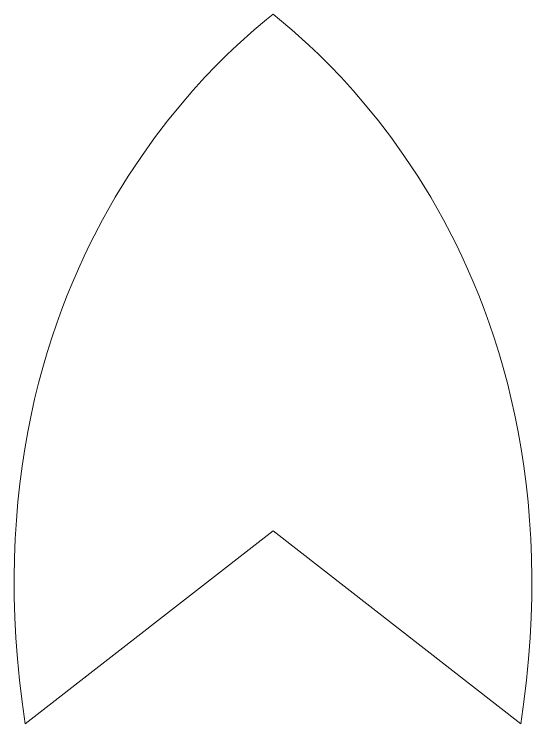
# Model space of a CAD drawing. Header units: millimetres. Extents: x -167 to 167, y -425 to 425.
# Drawn here: x -4.37 to 4.37, y 269.7 to 281.69 of the extents above; entities that cross this region are included whole.
import ezdxf

# ---------------------------------------------------------------- set-up
doc = ezdxf.new("R2010")
doc.units = ezdxf.units.MM
doc.header["$MEASUREMENT"] = 0
doc.layers.add('Layer 1', color=18, linetype='Continuous', true_color=0x000000)

msp = doc.modelspace()

# ---------------------------------------------------------------- linework, layer by layer
at = {"layer": 'Layer 1', "color": 250, "lineweight": 9, "true_color": 0x333333}
msp.add_open_spline([(-4.241, 270.075), (-4.241, 270.075), (-4.284, 270.441), (-4.284, 270.441), (-4.284, 270.441), (-4.319, 270.8), (-4.319, 270.8), (-4.319, 270.8), (-4.345, 271.153), (-4.345, 271.153), (-4.345, 271.153), (-4.363, 271.5), (-4.363, 271.5), (-4.363, 271.5), (-4.373, 271.841), (-4.373, 271.841), (-4.373, 271.841), (-4.375, 272.176), (-4.375, 272.176), (-4.375, 272.176), (-4.37, 272.504), (-4.37, 272.504), (-4.37, 272.504), (-4.357, 272.826), (-4.357, 272.826), (-4.357, 272.826), (-4.338, 273.143), (-4.338, 273.143), (-4.338, 273.143), (-4.311, 273.453), (-4.311, 273.453), (-4.311, 273.453), (-4.279, 273.757), (-4.279, 273.757), (-4.279, 273.757), (-4.24, 274.055), (-4.24, 274.055), (-4.24, 274.055), (-4.196, 274.347), (-4.196, 274.347), (-4.196, 274.347), (-4.145, 274.633), (-4.145, 274.633), (-4.145, 274.633), (-4.089, 274.913), (-4.089, 274.913), (-4.089, 274.913), (-4.029, 275.187), (-4.029, 275.187), (-4.029, 275.187), (-3.963, 275.455), (-3.963, 275.455), (-3.963, 275.455), (-3.892, 275.717), (-3.892, 275.717), (-3.892, 275.717), (-3.817, 275.973), (-3.817, 275.973), (-3.817, 275.973), (-3.738, 276.223), (-3.738, 276.223), (-3.738, 276.223), (-3.655, 276.468), (-3.655, 276.468), (-3.655, 276.468), (-3.568, 276.706), (-3.568, 276.706), (-3.568, 276.706), (-3.478, 276.939), (-3.478, 276.939), (-3.478, 276.939), (-3.385, 277.166), (-3.385, 277.166), (-3.385, 277.166), (-3.289, 277.387), (-3.289, 277.387), (-3.289, 277.387), (-3.19, 277.602), (-3.19, 277.602), (-3.19, 277.602), (-3.089, 277.812), (-3.089, 277.812), (-3.089, 277.812), (-2.881, 278.214), (-2.881, 278.214), (-2.881, 278.214), (-2.666, 278.593), (-2.666, 278.593), (-2.666, 278.593), (-2.447, 278.949), (-2.447, 278.949), (-2.447, 278.949), (-2.225, 279.283), (-2.225, 279.283), (-2.225, 279.283), (-2.003, 279.595), (-2.003, 279.595), (-2.003, 279.595), (-1.782, 279.885), (-1.782, 279.885), (-1.782, 279.885), (-1.566, 280.152), (-1.566, 280.152), (-1.566, 280.152), (-1.354, 280.398), (-1.354, 280.398), (-1.354, 280.398), (-1.151, 280.621), (-1.151, 280.621), (-1.151, 280.621), (-0.957, 280.824), (-0.957, 280.824), (-0.957, 280.824), (-0.775, 281.005), (-0.775, 281.005), (-0.775, 281.005), (-0.607, 281.164), (-0.607, 281.164), (-0.607, 281.164), (-0.32, 281.421), (-0.32, 281.421), (-0.32, 281.421), (-0.112, 281.594), (-0.112, 281.594), (-0.112, 281.594), (0, 281.685), (0, 281.685), (0, 281.685), (0.112, 281.594), (0.112, 281.594), (0.112, 281.594), (0.32, 281.421), (0.32, 281.421), (0.32, 281.421), (0.607, 281.164), (0.607, 281.164), (0.607, 281.164), (0.775, 281.005), (0.775, 281.005), (0.775, 281.005), (0.957, 280.824), (0.957, 280.824), (0.957, 280.824), (1.151, 280.621), (1.151, 280.621), (1.151, 280.621), (1.354, 280.398), (1.354, 280.398), (1.354, 280.398), (1.565, 280.152), (1.565, 280.152), (1.565, 280.152), (1.782, 279.885), (1.782, 279.885), (1.782, 279.885), (2.003, 279.595), (2.003, 279.595), (2.003, 279.595), (2.225, 279.283), (2.225, 279.283), (2.225, 279.283), (2.446, 278.949), (2.446, 278.949), (2.446, 278.949), (2.666, 278.593), (2.666, 278.593), (2.666, 278.593), (2.881, 278.214), (2.881, 278.214), (2.881, 278.214), (3.089, 277.812), (3.089, 277.812), (3.089, 277.812), (3.19, 277.602), (3.19, 277.602), (3.19, 277.602), (3.289, 277.387), (3.289, 277.387), (3.289, 277.387), (3.385, 277.166), (3.385, 277.166), (3.385, 277.166), (3.478, 276.939), (3.478, 276.939), (3.478, 276.939), (3.568, 276.706), (3.568, 276.706), (3.568, 276.706), (3.655, 276.468), (3.655, 276.468), (3.655, 276.468), (3.738, 276.223), (3.738, 276.223), (3.738, 276.223), (3.817, 275.973), (3.817, 275.973), (3.817, 275.973), (3.892, 275.717), (3.892, 275.717), (3.892, 275.717), (3.962, 275.455), (3.962, 275.455), (3.962, 275.455), (4.028, 275.187), (4.028, 275.187), (4.028, 275.187), (4.089, 274.913), (4.089, 274.913), (4.089, 274.913), (4.145, 274.633), (4.145, 274.633), (4.145, 274.633), (4.195, 274.347), (4.195, 274.347), (4.195, 274.347), (4.24, 274.055), (4.24, 274.055), (4.24, 274.055), (4.279, 273.757), (4.279, 273.757), (4.279, 273.757), (4.311, 273.453), (4.311, 273.453), (4.311, 273.453), (4.337, 273.143), (4.337, 273.143), (4.337, 273.143), (4.357, 272.826), (4.357, 272.826), (4.357, 272.826), (4.369, 272.504), (4.369, 272.504), (4.369, 272.504), (4.375, 272.176), (4.375, 272.176), (4.375, 272.176), (4.372, 271.841), (4.372, 271.841), (4.372, 271.841), (4.362, 271.5), (4.362, 271.5), (4.362, 271.5), (4.345, 271.153), (4.345, 271.153), (4.345, 271.153), (4.319, 270.8), (4.319, 270.8), (4.319, 270.8), (4.284, 270.441), (4.284, 270.441), (4.284, 270.441), (4.241, 270.075), (4.241, 270.075), (4.241, 270.075), (4.189, 269.703), (4.189, 269.703), (4.189, 269.703), (0, 272.962), (0, 272.962), (0, 272.962), (-4.189, 269.703), (-4.189, 269.703), (-4.189, 269.703), (-4.241, 270.075), (-4.241, 270.075)], degree=3, knots=[0, 0, 0, 0, 0.011364, 0.011364, 0.011364, 0.022727, 0.022727, 0.022727, 0.034091, 0.034091, 0.034091, 0.045455, 0.045455, 0.045455, 0.056818, 0.056818, 0.056818, 0.068182, 0.068182, 0.068182, 0.079545, 0.079545, 0.079545, 0.090909, 0.090909, 0.090909, 0.102273, 0.102273, 0.102273, 0.113636, 0.113636, 0.113636, 0.125, 0.125, 0.125, 0.136364, 0.136364, 0.136364, 0.147727, 0.147727, 0.147727, 0.159091, 0.159091, 0.159091, 0.170455, 0.170455, 0.170455, 0.181818, 0.181818, 0.181818, 0.193182, 0.193182, 0.193182, 0.204545, 0.204545, 0.204545, 0.215909, 0.215909, 0.215909, 0.227273, 0.227273, 0.227273, 0.238636, 0.238636, 0.238636, 0.25, 0.25, 0.25, 0.261364, 0.261364, 0.261364, 0.272727, 0.272727, 0.272727, 0.284091, 0.284091, 0.284091, 0.295455, 0.295455, 0.295455, 0.306818, 0.306818, 0.306818, 0.318182, 0.318182, 0.318182, 0.329545, 0.329545, 0.329545, 0.340909, 0.340909, 0.340909, 0.352273, 0.352273, 0.352273, 0.363636, 0.363636, 0.363636, 0.375, 0.375, 0.375, 0.386364, 0.386364, 0.386364, 0.397727, 0.397727, 0.397727, 0.409091, 0.409091, 0.409091, 0.420455, 0.420455, 0.420455, 0.431818, 0.431818, 0.431818, 0.443182, 0.443182, 0.443182, 0.454545, 0.454545, 0.454545, 0.465909, 0.465909, 0.465909, 0.477273, 0.477273, 0.477273, 0.488636, 0.488636, 0.488636, 0.5, 0.5, 0.5, 0.511364, 0.511364, 0.511364, 0.522727, 0.522727, 0.522727, 0.534091, 0.534091, 0.534091, 0.545455, 0.545455, 0.545455, 0.556818, 0.556818, 0.556818, 0.568182, 0.568182, 0.568182, 0.579545, 0.579545, 0.579545, 0.590909, 0.590909, 0.590909, 0.602273, 0.602273, 0.602273, 0.613636, 0.613636, 0.613636, 0.625, 0.625, 0.625, 0.636364, 0.636364, 0.636364, 0.647727, 0.647727, 0.647727, 0.659091, 0.659091, 0.659091, 0.670455, 0.670455, 0.670455, 0.681818, 0.681818, 0.681818, 0.693182, 0.693182, 0.693182, 0.704545, 0.704545, 0.704545, 0.715909, 0.715909, 0.715909, 0.727273, 0.727273, 0.727273, 0.738636, 0.738636, 0.738636, 0.75, 0.75, 0.75, 0.761364, 0.761364, 0.761364, 0.772727, 0.772727, 0.772727, 0.784091, 0.784091, 0.784091, 0.795455, 0.795455, 0.795455, 0.806818, 0.806818, 0.806818, 0.818182, 0.818182, 0.818182, 0.829545, 0.829545, 0.829545, 0.840909, 0.840909, 0.840909, 0.852273, 0.852273, 0.852273, 0.863636, 0.863636, 0.863636, 0.875, 0.875, 0.875, 0.886364, 0.886364, 0.886364, 0.897727, 0.897727, 0.897727, 0.909091, 0.909091, 0.909091, 0.920455, 0.920455, 0.920455, 0.931818, 0.931818, 0.931818, 0.943182, 0.943182, 0.943182, 0.954545, 0.954545, 0.954545, 0.965909, 0.965909, 0.965909, 0.977273, 0.977273, 0.977273, 0.988636, 0.988636, 0.988636, 1, 1, 1, 1], dxfattribs=at)

doc.saveas('drawing.dxf')
